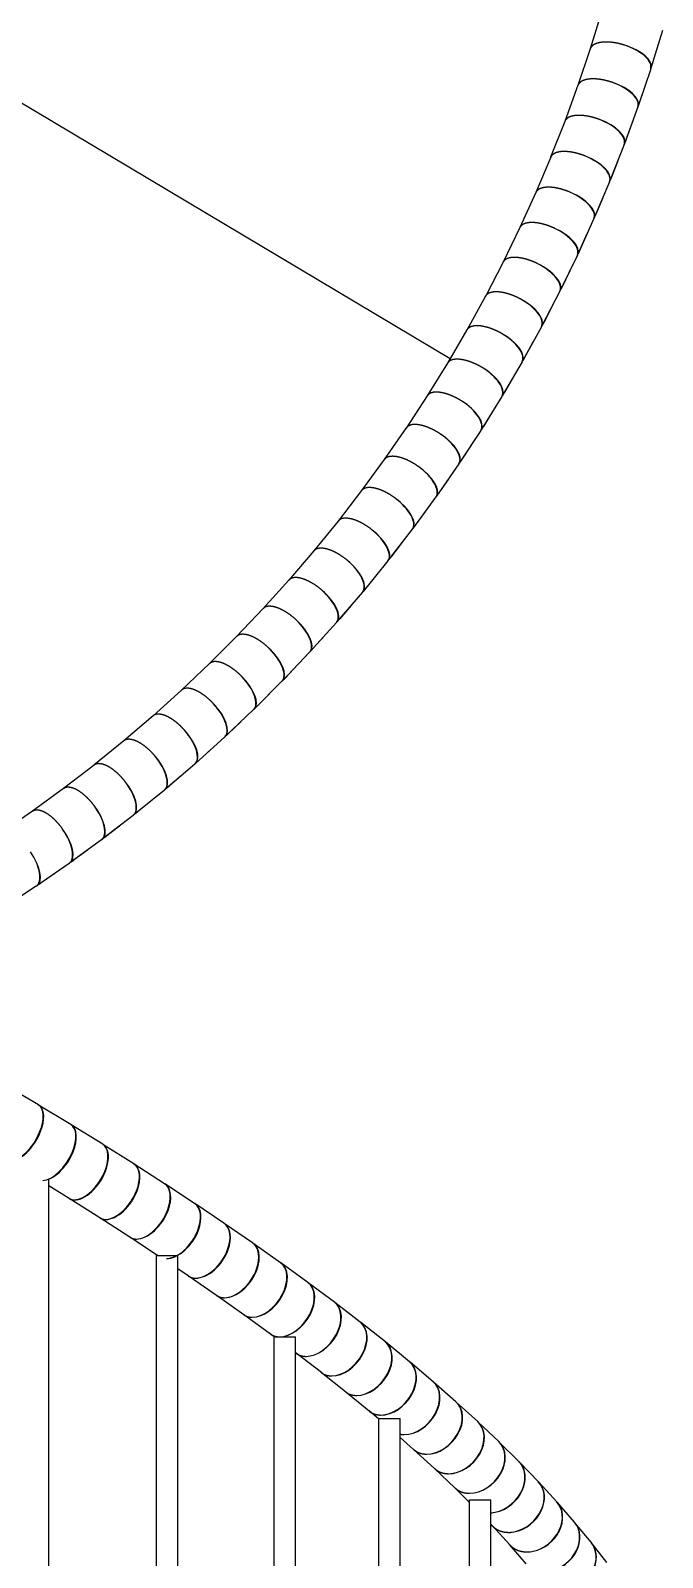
# Model space of a CAD drawing. Header units: millimetres. Extents: x -934 to 934, y -2220 to 2220.
# Drawn here: x 518 to 896, y -1116 to -203 of the extents above; entities that cross this region are included whole.
import ezdxf

# ---------------------------------------------------------------- set-up
doc = ezdxf.new("R2010")
doc.units = ezdxf.units.MM
doc.layers.add('Elevation', color=7, linetype='CONTINUOUS')
doc.layers.add('Plan', color=7, linetype='CONTINUOUS')

msp = doc.modelspace()

# ---------------------------------------------------------------- linework, layer by layer
at = {"layer": 'Elevation'}
for p, q in [((522.91, -845.24), (503.33, -833.55)), ((542.28, -857), (523.04, -845.31)), ((561.31, -868.78), (542.42, -857.09)), ((579.99, -880.55), (561.45, -868.86)), ((598.29, -892.34), (580.13, -880.65)), ((529.16, -1666.48), (529.16, -889.59)), ((541.22, -901.15), (529.16, -893.69)), ((616.22, -904.13), (598.45, -892.44)), ((559.61, -912.75), (541.2, -901.13)), ((577.61, -924.34), (559.58, -912.73)), ((633.76, -915.93), (616.39, -904.24)), ((650.89, -927.74), (633.93, -916.05)), ((594.12, -935.2), (577.59, -924.32)), ((667.62, -939.56), (651.08, -927.87)), ((593.52, -1666.48), (593.52, -935.2)), ((606.22, -1851.06), (606.22, -935.2)), ((683.92, -951.39), (667.81, -939.7)), ((612.43, -947.5), (606.22, -943.32)), ((629.22, -959.07), (612.4, -947.48)), ((699.79, -963.23), (684.13, -951.54)), ((645.57, -970.63), (629.18, -959.05)), ((715.22, -975.08), (700.01, -963.39)), ((661.49, -982.18), (645.53, -970.6)), ((730.19, -986.95), (715.44, -975.26)), ((663.8, -983.91), (661.44, -982.15)), ((663.73, -1851.06), (663.73, -983.91)), ((676.43, -1851.06), (676.43, -983.91)), ((676.95, -993.72), (676.43, -993.33)), ((691.94, -1005.25), (676.9, -993.68)), ((744.71, -998.83), (730.43, -987.14)), ((758.75, -1010.72), (744.95, -999.03)), ((706.47, -1016.76), (691.89, -1005.2)), ((772.31, -1022.64), (759.01, -1010.95)), ((720.51, -1028.26), (706.41, -1016.71)), ((726.29, -1033.16), (720.44, -1028.2)), ((785.38, -1034.57), (772.58, -1022.88)), ((726.29, -1851.06), (726.29, -1032.62)), ((738.99, -1851.06), (738.99, -1032.62)), ((797.96, -1046.52), (785.66, -1034.83)), ((747.1, -1051.2), (738.99, -1044.07)), ((810.03, -1058.49), (798.25, -1046.8)), ((759.63, -1062.65), (747.02, -1051.14)), ((821.59, -1070.49), (810.33, -1058.8)), ((771.64, -1074.07), (759.55, -1062.57)), ((780.48, -1082.85), (771.56, -1073.99)), ((832.62, -1082.52), (821.9, -1070.83)), ((780.48, -1851.06), (780.48, -1081.32)), ((793.18, -1851.06), (793.18, -1081.32)), ((843.13, -1094.57), (832.95, -1082.88)), ((853.1, -1106.66), (843.46, -1094.97)), ((794.08, -1096.85), (793.18, -1095.92)), ((804.48, -1108.21), (793.98, -1096.75)), ((814.34, -1119.53), (804.38, -1108.09)), ((862.53, -1118.78), (853.44, -1107.09))]:
    msp.add_line(p, q, dxfattribs=at)
for centre, major_axis, ratio, start_param, end_param in [((513.15, -861.6), (9.76, 16.36), 0.492764, 4.998458, 0), ((513.15, -861.6), (9.89, 16.28), 0.51177, 0, 0.007701), ((513.15, -861.6), (9.89, 16.28), 0.51177, 5.013764, 0), ((532.39, -873.29), (9.89, 16.28), 0.51177, 5.013764, 0), ((532.39, -873.29), (10.02, 16.2), 0.530438, 0, 0.007908), ((532.39, -873.29), (10.02, 16.2), 0.530438, 5.029474, 0), ((513.15, -861.6), (9.89, 16.28), 0.51177, 3.437246, 5.013764), ((513.15, -861.6), (9.76, 16.36), 0.492764, 3.433383, 4.998458), ((532.39, -873.29), (10.02, 16.2), 0.530438, 3.452956, 5.029474), ((532.39, -873.29), (9.89, 16.28), 0.51177, 3.448689, 5.013764), ((551.29, -884.98), (10.02, 16.2), 0.530438, 5.029474, 0), ((551.29, -884.98), (10.16, 16.11), 0.548758, 0, 0.008129), ((551.29, -884.98), (10.16, 16.11), 0.548758, 5.045619, 0), ((551.29, -884.98), (10.16, 16.11), 0.548758, 3.469101, 5.045619), ((551.29, -884.98), (10.02, 16.2), 0.530438, 3.464399, 5.029474), ((569.82, -896.67), (10.16, 16.11), 0.548758, 5.045619, 0), ((569.82, -896.67), (10.31, 16.02), 0.566716, 0, 0.008366), ((569.82, -896.67), (10.31, 16.02), 0.566716, 5.062231, 0), ((587.98, -908.36), (10.31, 16.02), 0.566716, 5.062231, 0), ((587.98, -908.36), (10.47, 15.92), 0.584301, 0, 0.008621), ((587.98, -908.36), (10.47, 15.92), 0.584301, 5.079344, 0), ((569.82, -896.67), (10.31, 16.02), 0.566716, 3.485713, 5.062231), ((569.82, -896.67), (10.16, 16.11), 0.548758, 3.480545, 5.045619), ((587.98, -908.36), (10.47, 15.92), 0.584301, 3.502826, 5.079344), ((587.98, -908.36), (10.31, 16.02), 0.566716, 3.497157, 5.062231), ((605.75, -920.05), (10.47, 15.92), 0.584301, 5.079344, 0), ((605.75, -920.05), (10.64, 15.8), 0.601502, 0, 0.008894), ((605.75, -920.05), (10.64, 15.8), 0.601502, 5.096993, 0), ((605.75, -920.05), (10.64, 15.8), 0.601502, 3.520475, 5.096993), ((605.75, -920.05), (10.47, 15.92), 0.584301, 3.514269, 5.079344), ((623.12, -931.74), (10.64, 15.8), 0.601502, 5.096993, 0), ((623.12, -931.74), (10.81, 15.69), 0.618307, 0, 0.009186), ((623.12, -931.74), (10.81, 15.69), 0.618307, 5.115216, 0), ((640.08, -943.43), (10.99, 15.56), 0.634705, 3.557538, 0), ((640.08, -943.43), (10.81, 15.69), 0.618307, 5.115216, 0), ((640.08, -943.43), (10.99, 15.56), 0.634705, 0, 0.0095), ((623.12, -931.74), (10.81, 15.69), 0.618307, 3.538698, 5.115216), ((623.12, -931.74), (10.64, 15.8), 0.601502, 3.531918, 5.096993), ((656.62, -955.12), (10.99, 15.56), 0.634705, 3.568981, 0), ((656.62, -955.12), (11.19, 15.42), 0.650685, 3.577038, 0), ((656.62, -955.12), (11.19, 15.42), 0.650685, 0, 0.009835), ((640.08, -943.43), (10.81, 15.69), 0.618307, 3.550142, 5.115216), ((672.73, -966.81), (11.19, 15.42), 0.650685, 3.588481, 0), ((672.73, -966.81), (11.39, 15.27), 0.666236, 3.597244, 0), ((672.73, -966.81), (11.39, 15.27), 0.666236, 0, 0.010194), ((688.4, -978.5), (11.39, 15.27), 0.666236, 3.608687, 0), ((688.4, -978.5), (11.61, 15.11), 0.68135, 3.618206, 0), ((688.4, -978.5), (11.61, 15.11), 0.68135, 0, 0.010579), ((656.62, -955.12), (10.99, 15.56), 0.634705, 3.56898, 3.568981), ((703.61, -990.19), (11.61, 15.11), 0.68135, 3.629649, 0), ((703.61, -990.19), (11.83, 14.93), 0.696014, 3.639977, 0), ((703.61, -990.19), (11.83, 14.93), 0.696014, 0, 0.01099), ((718.36, -1001.88), (11.83, 14.93), 0.696014, 3.651421, 0), ((718.36, -1001.88), (12.07, 14.74), 0.710221, 3.662614, 0), ((718.36, -1001.88), (12.07, 14.74), 0.710221, 0, 0.01143), ((732.64, -1013.57), (12.07, 14.74), 0.710221, 3.674057, 0), ((732.64, -1013.57), (12.32, 14.53), 0.72396, 3.686176, 0), ((732.64, -1013.57), (12.32, 14.53), 0.72396, 0, 0.0119), ((746.43, -1025.26), (12.32, 14.53), 0.72396, 3.697619, 0), ((746.43, -1025.26), (12.57, 14.31), 0.737223, 3.710726, 0), ((746.43, -1025.26), (12.57, 14.31), 0.737223, 0, 0.012403), ((759.73, -1036.95), (12.57, 14.31), 0.737223, 3.722169, 0), ((759.73, -1036.95), (12.85, 14.07), 0.75, 3.736331, 0), ((759.73, -1036.95), (12.85, 14.07), 0.75, 0, 0.012938), ((772.54, -1048.64), (12.85, 14.07), 0.75, 3.747774, 0), ((772.54, -1048.64), (13.13, 13.81), 0.762284, 3.763059, 0), ((772.54, -1048.64), (13.13, 13.81), 0.762284, 0, 0.013509), ((784.83, -1060.33), (13.13, 13.81), 0.762284, 3.774502, 0), ((784.83, -1060.33), (13.42, 13.52), 0.774066, 3.790984, 0), ((784.83, -1060.33), (13.42, 13.52), 0.774066, 0, 0.014117), ((796.61, -1072.02), (13.42, 13.52), 0.774066, 3.847193, 0), ((796.61, -1072.02), (13.72, 13.21), 0.785338, 4.065058, 0), ((796.61, -1072.02), (13.72, 13.21), 0.785338, 0, 0.014762), ((807.86, -1083.71), (13.72, 13.21), 0.785338, 4.065058, 0), ((807.86, -1083.71), (14.04, 12.88), 0.796094, 4.081719, 0), ((807.86, -1083.71), (14.04, 12.88), 0.796094, 0, 0.015445), ((818.58, -1095.4), (14.04, 12.88), 0.796094, 4.081719, 0), ((818.58, -1095.4), (14.36, 12.51), 0.806325, 4.100081, 0), ((818.58, -1095.4), (14.36, 12.51), 0.806325, 0, 0.016168), ((796.61, -1072.02), (13.72, 13.21), 0.785338, 3.864436, 4.065058), ((828.77, -1107.09), (14.36, 12.51), 0.806325, 4.100081, 0), ((828.77, -1107.09), (14.7, 12.12), 0.816026, 4.120201, 0), ((828.77, -1107.09), (14.7, 12.12), 0.816026, 0, 0.016929), ((807.86, -1083.71), (13.72, 13.21), 0.785338, 3.831624, 4.065058), ((807.86, -1083.71), (14.04, 12.88), 0.796094, 3.850725, 4.081719), ((818.58, -1095.4), (14.04, 12.88), 0.796094, 3.862168, 4.081719), ((818.58, -1095.4), (14.36, 12.51), 0.806325, 3.882694, 4.100081), ((838.4, -1118.78), (14.7, 12.12), 0.816026, 4.120201, 0), ((838.4, -1118.78), (15.04, 11.69), 0.82519, 4.142135, 0), ((838.4, -1118.78), (15.04, 11.69), 0.82519, 0, 0.017727)]:
    msp.add_ellipse(centre, major_axis=major_axis, ratio=ratio, start_param=start_param, end_param=end_param, dxfattribs=at)
for points, degree in [([(541.18, -901.12), (541.22, -901.15)], 1), ([(559.56, -912.72), (559.61, -912.75)], 1), ([(559.61, -912.75), (559.83, -912.88), (560.05, -913), (560.29, -913.12), (560.52, -913.22), (560.77, -913.31), (561.02, -913.4), (561.27, -913.47), (561.53, -913.54), (561.79, -913.59), (562.06, -913.64), (562.33, -913.67), (562.61, -913.7), (562.89, -913.71), (563.18, -913.72)], 1), ([(577.56, -924.31), (577.61, -924.34)], 1), ([(577.61, -924.34), (577.85, -924.49), (578.1, -924.62), (578.35, -924.75), (578.6, -924.86), (578.87, -924.96), (579.13, -925.06), (579.41, -925.14), (579.69, -925.21), (579.97, -925.27), (580.26, -925.32), (580.56, -925.36), (580.86, -925.38), (581.16, -925.4), (581.47, -925.41)], 1), ([(593.52, -935.2), (593.66, -935.2), (594.06, -935.2), (594.7, -935.2), (595.57, -935.2), (596.62, -935.2), (597.81, -935.2), (599.09, -935.2), (600.4, -935.2), (601.69, -935.2), (602.9, -935.2), (603.98, -935.2), (604.88, -935.2), (605.58, -935.2), (606.03, -935.2)], 1), ([(612.37, -947.46), (612.43, -947.5)], 1), ([(612.43, -947.5), (612.7, -947.68), (612.99, -947.84), (613.27, -947.99), (613.57, -948.13), (613.88, -948.25), (614.19, -948.36), (614.5, -948.46), (614.83, -948.55), (615.16, -948.62), (615.5, -948.68), (615.84, -948.73), (616.19, -948.76), (616.54, -948.78), (616.9, -948.79)], 1), ([(629.15, -959.02), (629.22, -959.07)], 1), ([(645.49, -970.58), (645.57, -970.63)], 1), ([(661.4, -982.12), (661.49, -982.18)], 1), ([(661.49, -982.18), (661.82, -982.41), (662.16, -982.62), (662.51, -982.82), (662.87, -982.99), (663.24, -983.16), (663.62, -983.3), (664.02, -983.43), (664.42, -983.54), (664.82, -983.64), (665.24, -983.72), (665.66, -983.78), (666.1, -983.82), (666.53, -983.85), (666.98, -983.86)], 1), ([(663.73, -983.91), (663.89, -983.91), (664.36, -983.91), (665.11, -983.91), (666.12, -983.91), (667.32, -983.91), (668.67, -983.91), (670.08, -983.91), (671.49, -983.91), (672.83, -983.91), (674.04, -983.91), (675.04, -983.91), (675.8, -983.91), (676.27, -983.91), (676.43, -983.91)], 1), ([(676.85, -993.65), (676.95, -993.72)], 1), ([(691.84, -1005.16), (691.94, -1005.25)], 1), ([(706.35, -1016.66), (706.47, -1016.76)], 1), ([(720.38, -1028.15), (720.51, -1028.26)], 1), ([(726.29, -1032.62), (726.45, -1032.62), (726.92, -1032.62), (727.67, -1032.62), (728.68, -1032.62), (729.88, -1032.62), (731.22, -1032.62), (732.64, -1032.62), (734.05, -1032.62), (735.39, -1032.62), (736.6, -1032.62), (737.6, -1032.62), (738.36, -1032.62), (738.83, -1032.62), (738.99, -1032.62)], 1), ([(738.99, -1042.06), (740.21, -1042.31), (741.52, -1042.31)], 2), ([(746.95, -1051.07), (747.1, -1051.2)], 1), ([(747.1, -1051.2), (747.55, -1051.58), (748.02, -1051.93), (748.52, -1052.25), (749.03, -1052.55), (749.56, -1052.82), (750.11, -1053.07), (750.67, -1053.28), (751.25, -1053.47), (751.85, -1053.63), (752.46, -1053.76), (753.08, -1053.86), (753.71, -1053.94), (754.35, -1053.98), (755.01, -1054)], 1), ([(759.47, -1062.5), (759.63, -1062.65)], 1), ([(771.47, -1073.91), (771.64, -1074.07)], 1), ([(780.48, -1081.32), (780.64, -1081.32), (781.11, -1081.32), (781.86, -1081.32), (782.87, -1081.32), (784.07, -1081.32), (785.42, -1081.32), (786.83, -1081.32), (788.24, -1081.32), (789.58, -1081.32), (790.79, -1081.32), (791.79, -1081.32), (792.55, -1081.32), (793.02, -1081.32), (793.18, -1081.32)], 1), ([(793.88, -1096.65), (794.08, -1096.85)], 1), ([(794.08, -1096.85), (794.61, -1097.37), (795.17, -1097.86), (795.77, -1098.31), (796.39, -1098.73), (797.04, -1099.11), (797.72, -1099.45), (798.42, -1099.75), (799.15, -1100.02), (799.9, -1100.24), (800.66, -1100.43), (801.45, -1100.57), (802.24, -1100.67), (803.06, -1100.73), (803.88, -1100.76)], 1), ([(804.28, -1107.97), (804.38, -1108.09), (804.48, -1108.21)], 2), ([(804.48, -1108.21), (805.03, -1108.77), (805.62, -1109.3), (806.24, -1109.78), (806.89, -1110.24), (807.57, -1110.65), (808.29, -1111.02), (809.03, -1111.35), (809.79, -1111.64), (810.58, -1111.88), (811.39, -1112.09), (812.22, -1112.24), (813.06, -1112.36), (813.92, -1112.42), (814.8, -1112.45)], 1), ([(814.8, -1112.45), (814.8, -1112.45)], 1)]:
    msp.add_open_spline(points, degree=degree, dxfattribs=at)
for points, knots in [([(541.22, -901.15), (541.42, -901.27), (541.63, -901.38), (541.84, -901.48), (542.06, -901.58), (542.29, -901.66), (542.52, -901.74), (542.75, -901.81), (542.99, -901.86), (543.23, -901.91), (543.48, -901.95), (543.73, -901.99), (543.99, -902.01), (544.25, -902.02), (544.51, -902.03)], [4.3895825, 4.3895825, 4.4126401, 4.4356977, 4.4587553, 4.4818129, 4.5048705, 4.5279281, 4.5509857, 4.5740433, 4.5971009, 4.6201585, 4.6432162, 4.6662738, 4.6893314, 4.712389, 4.712389]), ([(629.22, -959.07), (629.51, -959.26), (629.81, -959.44), (630.12, -959.61), (630.44, -959.76), (630.76, -959.89), (631.1, -960.01), (631.44, -960.12), (631.79, -960.22), (632.14, -960.3), (632.5, -960.36), (632.87, -960.41), (633.25, -960.45), (633.63, -960.47), (634.02, -960.48)], [4.30384, 4.30384, 4.3330221, 4.3622041, 4.3913862, 4.4205683, 4.4497503, 4.4789324, 4.5081144, 4.5372965, 4.5664786, 4.5956606, 4.6248427, 4.6540247, 4.6832068, 4.7123889, 4.7123889]), ([(645.57, -970.63), (645.88, -970.84), (646.2, -971.03), (646.53, -971.21), (646.87, -971.38), (647.22, -971.53), (647.58, -971.66), (647.95, -971.78), (648.32, -971.88), (648.7, -971.97), (649.09, -972.04), (649.49, -972.09), (649.89, -972.13), (650.3, -972.16), (650.71, -972.17)], [4.2850002, 4.2850002, 4.3155279, 4.3460556, 4.3765833, 4.407111, 4.4376387, 4.4681664, 4.4986941, 4.5292218, 4.5597495, 4.5902772, 4.6208049, 4.6513326, 4.6818603, 4.712388, 4.712388]), ([(676.95, -993.72), (677.3, -993.97), (677.66, -994.2), (678.03, -994.41), (678.42, -994.61), (678.81, -994.78), (679.22, -994.94), (679.64, -995.08), (680.07, -995.21), (680.5, -995.31), (680.95, -995.39), (681.4, -995.46), (681.86, -995.51), (682.33, -995.54), (682.81, -995.55)], [4.2452947, 4.2452947, 4.2786585, 4.3120224, 4.3453862, 4.37875, 4.4121138, 4.4454777, 4.4788415, 4.5122053, 4.5455692, 4.578933, 4.6122968, 4.6456607, 4.6790245, 4.7123883, 4.7123883]), ([(691.94, -1005.25), (692.31, -1005.51), (692.7, -1005.77), (693.09, -1006), (693.5, -1006.21), (693.93, -1006.4), (694.36, -1006.58), (694.8, -1006.73), (695.26, -1006.86), (695.72, -1006.98), (696.2, -1007.07), (696.68, -1007.14), (697.18, -1007.19), (697.68, -1007.23), (698.18, -1007.24)], [4.2243325, 4.2243325, 4.2591936, 4.2940548, 4.328916, 4.3637772, 4.3986384, 4.4334995, 4.4683607, 4.5032219, 4.5380831, 4.5729443, 4.6078054, 4.6426666, 4.6775278, 4.712389, 4.712389]), ([(706.47, -1016.76), (706.86, -1017.05), (707.26, -1017.32), (707.68, -1017.58), (708.12, -1017.81), (708.57, -1018.02), (709.03, -1018.21), (709.5, -1018.38), (709.98, -1018.52), (710.48, -1018.64), (710.99, -1018.75), (711.5, -1018.82), (712.03, -1018.88), (712.56, -1018.91), (713.1, -1018.93)], [4.2025611, 4.2025611, 4.2389774, 4.2753936, 4.3118099, 4.3482262, 4.3846425, 4.4210587, 4.457475, 4.4938913, 4.5303076, 4.5667239, 4.6031401, 4.6395564, 4.6759727, 4.712389, 4.712389]), ([(720.51, -1028.26), (720.92, -1028.57), (721.35, -1028.87), (721.79, -1029.15), (722.25, -1029.4), (722.72, -1029.63), (723.21, -1029.83), (723.72, -1030.02), (724.23, -1030.17), (724.76, -1030.31), (725.3, -1030.42), (725.85, -1030.51), (726.41, -1030.57), (726.98, -1030.6), (727.55, -1030.62)], [4.1799242, 4.1799242, 4.2179574, 4.2559906, 4.2940237, 4.3320569, 4.3700901, 4.4081232, 4.4461564, 4.4841896, 4.5222227, 4.5602559, 4.5982891, 4.6363223, 4.6743554, 4.7123886, 4.7123886]), ([(759.63, -1062.65), (760.1, -1063.06), (760.6, -1063.44), (761.12, -1063.79), (761.66, -1064.11), (762.22, -1064.41), (762.8, -1064.67), (763.39, -1064.91), (764.01, -1065.11), (764.64, -1065.29), (765.29, -1065.43), (765.94, -1065.54), (766.62, -1065.62), (767.3, -1065.67), (767.99, -1065.69)], [4.1062078, 4.1062078, 4.1495064, 4.192805, 4.2361036, 4.2794022, 4.3227007, 4.3659993, 4.4092979, 4.4525965, 4.4958951, 4.5391937, 4.5824923, 4.6257909, 4.6690895, 4.7123881, 4.7123881]), ([(771.64, -1074.07), (772.14, -1074.51), (772.65, -1074.93), (773.2, -1075.31), (773.77, -1075.66), (774.36, -1075.98), (774.97, -1076.27), (775.6, -1076.53), (776.25, -1076.75), (776.92, -1076.94), (777.6, -1077.1), (778.3, -1077.22), (779.01, -1077.31), (779.74, -1077.36), (780.47, -1077.38)], [4.0794793, 4.0794793, 4.1246871, 4.1698949, 4.2151028, 4.2603106, 4.3055185, 4.3507263, 4.3959341, 4.441142, 4.4863498, 4.5315576, 4.5767655, 4.6219733, 4.6671811, 4.712389, 4.712389])]:
    msp.add_open_spline(points, degree=1, knots=knots, dxfattribs=at)
at = {"layer": 'Plan'}
for p, q in [((49.06, 30.29), (768.96, -398.96)), ((859.26, -191.99), (852.51, -214)), ((895.74, -202.98), (888.86, -225.4)), ((852.52, -213.95), (845.21, -235.78)), ((892.66, -213.02), (889.6, -223.08)), ((888.71, -225.87), (881.26, -248.11)), ((889.45, -223.54), (889.15, -224.47)), ((845.22, -235.73), (837.35, -257.36)), ((885.37, -235.83), (882.06, -245.81)), ((881.9, -246.27), (881.57, -247.19)), ((881.09, -248.57), (873.07, -270.62)), ((837.37, -257.32), (828.95, -278.74)), ((877.5, -258.45), (873.93, -268.33)), ((872.9, -271.08), (864.32, -292.91)), ((873.76, -268.79), (873.41, -269.7)), ((828.97, -278.7), (820, -299.89)), ((869.05, -280.86), (865.23, -290.65)), ((865.05, -291.1), (864.67, -292)), ((820.02, -299.85), (810.5, -320.81)), ((864.13, -293.36), (854.99, -314.97)), ((860.04, -303.04), (855.97, -312.73)), ((854.79, -315.41), (845.1, -336.78)), ((855.77, -313.18), (855.37, -314.07)), ((810.53, -320.77), (800.48, -341.48)), ((850.45, -324.98), (846.13, -334.56)), ((844.89, -337.22), (834.65, -358.33)), ((845.93, -335.01), (845.5, -335.89)), ((800.5, -341.44), (789.93, -361.88)), ((840.31, -346.68), (835.74, -356.14)), ((789.95, -361.84), (778.86, -382.01)), ((834.43, -358.77), (823.66, -379.6)), ((835.53, -356.58), (835.08, -357.45)), ((829.61, -368.1), (824.81, -377.45)), ((778.88, -381.97), (767.27, -401.85)), ((823.43, -380.03), (812.12, -400.59)), ((824.58, -377.88), (824.11, -378.73)), ((818.36, -389.24), (813.32, -398.46)), ((811.88, -401.01), (800.05, -421.27)), ((813.08, -398.89), (812.59, -399.73)), ((767.3, -401.81), (755.18, -421.38)), ((806.58, -410.09), (801.31, -419.18)), ((801.06, -419.6), (800.54, -420.43)), ((755.21, -421.34), (742.6, -440.6)), ((799.8, -421.69), (787.45, -441.64)), ((794.27, -430.63), (788.76, -439.58)), ((742.62, -440.56), (729.52, -459.48)), ((787.19, -442.05), (774.33, -461.68)), ((788.5, -439.99), (787.97, -440.81)), ((781.43, -450.84), (775.7, -459.65)), ((729.55, -459.44), (715.97, -478.03)), ((774.06, -462.08), (760.71, -481.37)), ((775.42, -460.05), (774.87, -460.86)), ((768.08, -470.72), (762.12, -479.38)), ((716, -477.99), (701.94, -496.22)), ((760.43, -481.77), (746.58, -500.71)), ((761.84, -479.77), (761.26, -480.57)), ((754.22, -490.25), (748.05, -498.75)), ((701.97, -496.18), (687.45, -514.04)), ((746.29, -501.1), (731.96, -519.68)), ((747.75, -499.14), (747.16, -499.92)), ((739.87, -509.42), (733.48, -517.76)), ((687.48, -514.01), (672.51, -531.49)), ((731.66, -520.06), (716.86, -538.26)), ((733.17, -518.14), (732.56, -518.9)), ((725.03, -528.21), (718.43, -536.38)), ((672.54, -531.45), (657.13, -548.55)), ((718.11, -536.76), (717.48, -537.5)), ((716.55, -538.64), (701.29, -556.46)), ((709.71, -546.62), (702.9, -554.62)), ((657.16, -548.51), (641.31, -565.21)), ((702.58, -554.99), (701.93, -555.71)), ((641.34, -565.17), (625.07, -581.45)), ((700.97, -556.82), (685.26, -574.25)), ((693.93, -564.63), (686.91, -572.45)), ((684.92, -574.6), (668.77, -591.62)), ((686.58, -572.81), (685.91, -573.52)), ((625.11, -581.42), (608.42, -597.28)), ((677.69, -582.22), (670.47, -589.86)), ((668.43, -591.97), (651.85, -608.56)), ((670.13, -590.22), (669.44, -590.91)), ((608.46, -597.25), (591.37, -612.67)), ((661, -599.4), (653.59, -606.85)), ((651.5, -608.9), (634.49, -625.06)), ((653.24, -607.19), (652.54, -607.87)), ((591.41, -612.64), (573.93, -627.62)), ((643.88, -616.14), (636.28, -623.4)), ((573.97, -627.59), (556.11, -642.12)), ((634.13, -625.4), (616.72, -641.12)), ((635.92, -623.73), (635.2, -624.39)), ((626.33, -632.44), (618.55, -639.5)), ((556.15, -642.09), (537.93, -656.16)), ((616.35, -641.44), (598.54, -656.71)), ((618.19, -639.82), (617.45, -640.46)), ((537.97, -656.13), (519.39, -669.72)), ((598.17, -657.02), (579.97, -671.83)), ((600.04, -655.45), (599.29, -656.07)), ((608.38, -648.28), (600.42, -655.14)), ((590.02, -663.65), (581.88, -670.31)), ((519.43, -669.69), (500.51, -682.81)), ((579.59, -672.13), (561.02, -686.46)), ((581.5, -670.61), (580.73, -671.21)), ((571.27, -678.55), (562.97, -684.99)), ((560.63, -686.76), (541.69, -700.61)), ((552.15, -692.96), (543.68, -699.19)), ((562.58, -685.29), (561.79, -685.87)), ((541.3, -700.9), (522.02, -714.26)), ((543.29, -699.48), (542.48, -700.03)), ((532.66, -706.88), (524.04, -712.89)), ((521.61, -714.53), (501.99, -727.4)), ((523.64, -713.16), (522.82, -713.7))]:
    msp.add_line(p, q, dxfattribs=at)
for centre, major_axis, start_param, end_param in [((870.65, -219.82), (-18.21, 5.59), 3.141593, 4.706667), ((870.65, -219.82), (-18.06, 6.05), 3.141593, 4.718111), ((870.65, -219.82), (-18.21, 5.59), 3.112836, 3.141593), ((871.37, -217.54), (-18.08, 6.01), 3.141593, 3.201577), ((871.37, -217.54), (-18.23, 5.54), 3.112836, 3.141593), ((871.37, -217.54), (-18.23, 5.54), 3.141593, 3.194186), ((863.19, -242.06), (-18.06, 6.05), 3.141593, 4.706667), ((863.19, -242.06), (-17.9, 6.51), 3.141593, 4.718111), ((863.98, -239.8), (-17.92, 6.47), 3.141593, 3.201577), ((863.98, -239.8), (-18.08, 6.01), 3.112836, 3.141593), ((863.98, -239.8), (-18.08, 6.01), 3.141593, 3.194186), ((863.19, -242.06), (-18.06, 6.05), 3.112836, 3.141593), ((855.17, -264.11), (-17.9, 6.51), 3.141593, 4.706667), ((855.17, -264.11), (-17.73, 6.97), 3.141593, 4.718111), ((855.17, -264.11), (-17.9, 6.51), 3.112836, 3.141593), ((856.02, -261.87), (-17.75, 6.92), 3.141593, 3.201577), ((856.02, -261.87), (-17.92, 6.47), 3.112836, 3.141593), ((856.02, -261.87), (-17.92, 6.47), 3.141593, 3.194186), ((846.59, -285.94), (-17.73, 6.97), 3.141593, 4.706667), ((846.59, -285.94), (-17.54, 7.42), 3.141593, 4.718111), ((847.49, -283.72), (-17.56, 7.38), 3.141593, 3.201577), ((847.49, -283.72), (-17.75, 6.92), 3.112836, 3.141593), ((847.49, -283.72), (-17.75, 6.92), 3.141593, 3.194186), ((837.44, -307.54), (-17.54, 7.42), 3.141593, 4.706667), ((837.44, -307.54), (-17.35, 7.87), 3.141593, 4.718111), ((846.59, -285.94), (-17.73, 6.97), 3.112836, 3.141593), ((837.44, -307.54), (-17.54, 7.42), 3.112836, 3.141593), ((838.4, -305.35), (-17.37, 7.83), 3.141593, 3.201577), ((838.4, -305.35), (-17.56, 7.38), 3.112836, 3.141593), ((838.4, -305.35), (-17.56, 7.38), 3.141593, 3.194186), ((827.75, -328.91), (-17.35, 7.87), 3.141593, 4.706667), ((827.75, -328.91), (-17.14, 8.31), 3.141593, 4.718111), ((827.75, -328.91), (-17.35, 7.87), 3.112836, 3.141593), ((828.77, -326.74), (-17.16, 8.27), 3.141593, 3.201577), ((828.77, -326.74), (-17.37, 7.83), 3.112836, 3.141593), ((828.77, -326.74), (-17.37, 7.83), 3.141593, 3.194186), ((817.51, -350.01), (-17.14, 8.31), 3.141593, 4.706667), ((817.51, -350.01), (-16.92, 8.75), 3.141593, 4.718111), ((818.58, -347.87), (-17.16, 8.27), 3.141593, 3.194186), ((806.74, -370.85), (-16.92, 8.75), 3.141593, 4.706667), ((806.74, -370.85), (-16.69, 9.18), 3.141593, 4.718111), ((817.51, -350.01), (-17.14, 8.31), 3.112836, 3.141593), ((818.58, -347.87), (-16.94, 8.71), 3.141593, 3.201577), ((818.58, -347.87), (-17.16, 8.27), 3.112836, 3.141593), ((806.74, -370.85), (-16.92, 8.75), 3.112836, 3.141593), ((807.86, -368.74), (-16.72, 9.14), 3.141593, 3.201577), ((807.86, -368.74), (-16.94, 8.71), 3.112836, 3.141593), ((807.86, -368.74), (-16.94, 8.71), 3.141593, 3.194186), ((795.43, -391.41), (-16.69, 9.18), 3.141593, 4.706667), ((795.43, -391.41), (-16.45, 9.61), 3.141593, 4.718111), ((795.43, -391.41), (-16.69, 9.18), 3.112836, 3.141593), ((796.61, -389.32), (-16.48, 9.56), 3.141593, 3.201577), ((796.61, -389.32), (-16.72, 9.14), 3.112836, 3.141593), ((796.61, -389.32), (-16.72, 9.14), 3.141593, 3.194186), ((783.6, -411.67), (-16.45, 9.61), 3.141593, 4.706667), ((783.6, -411.67), (-16.2, 10.03), 3.141593, 4.718111), ((784.83, -409.61), (-16.22, 9.98), 3.141593, 3.201577), ((784.83, -409.61), (-16.48, 9.56), 3.112836, 3.141593), ((784.83, -409.61), (-16.48, 9.56), 3.141593, 3.194186), ((771.25, -431.61), (-16.2, 10.03), 3.141593, 4.706667), ((771.25, -431.61), (-15.94, 10.44), 3.141593, 4.718111), ((783.6, -411.67), (-16.45, 9.61), 3.112836, 3.141593), ((758.4, -451.24), (-15.94, 10.44), 3.141593, 4.706667), ((758.4, -451.24), (-15.66, 10.84), 3.141593, 4.718111), ((771.25, -431.61), (-16.2, 10.03), 3.112836, 3.141593), ((772.54, -429.59), (-15.96, 10.4), 3.141593, 3.201577), ((772.54, -429.59), (-16.22, 9.98), 3.112836, 3.141593), ((772.54, -429.59), (-16.22, 9.98), 3.141593, 3.194186), ((745.05, -470.53), (-15.66, 10.84), 3.141593, 4.706667), ((745.05, -470.53), (-15.38, 11.24), 3.141593, 4.718111), ((758.4, -451.24), (-15.94, 10.44), 3.112836, 3.141593), ((759.73, -449.25), (-15.69, 10.8), 3.141593, 3.201577), ((759.73, -449.25), (-15.96, 10.4), 3.112836, 3.141593), ((759.73, -449.25), (-15.96, 10.4), 3.141593, 3.194186), ((731.2, -489.47), (-15.38, 11.24), 3.141593, 4.706667), ((731.2, -489.47), (-15.09, 11.63), 3.141593, 4.718111), ((745.05, -470.53), (-15.66, 10.84), 3.112836, 3.141593), ((746.43, -468.57), (-15.41, 11.2), 3.141593, 3.201577), ((746.43, -468.57), (-15.69, 10.8), 3.112836, 3.141593), ((746.43, -468.57), (-15.69, 10.8), 3.141593, 3.194186), ((716.88, -508.04), (-15.09, 11.63), 3.141593, 4.706667), ((716.88, -508.04), (-14.78, 12.02), 3.141593, 4.718111), ((731.2, -489.47), (-15.38, 11.24), 3.112836, 3.141593), ((732.64, -487.55), (-15.12, 11.59), 3.141593, 3.201577), ((732.64, -487.55), (-15.41, 11.2), 3.112836, 3.141593), ((732.64, -487.55), (-15.41, 11.2), 3.141593, 3.194186), ((702.08, -526.25), (-14.78, 12.02), 3.141593, 4.706667), ((702.08, -526.25), (-14.47, 12.39), 3.141593, 4.718111), ((716.88, -508.04), (-15.09, 11.63), 3.112836, 3.141593), ((718.36, -506.16), (-14.81, 11.98), 3.141593, 3.201577), ((718.36, -506.16), (-15.12, 11.59), 3.112836, 3.141593), ((718.36, -506.16), (-15.12, 11.59), 3.141593, 3.194186), ((686.82, -544.07), (-14.47, 12.39), 3.141593, 4.706667), ((686.82, -544.07), (-14.15, 12.76), 3.141593, 4.718111), ((702.08, -526.25), (-14.78, 12.02), 3.112836, 3.141593), ((703.61, -524.41), (-14.5, 12.35), 3.141593, 3.201577), ((703.61, -524.41), (-14.81, 11.98), 3.112836, 3.141593), ((703.61, -524.41), (-14.81, 11.98), 3.141593, 3.194186), ((671.11, -561.49), (-14.15, 12.76), 3.141593, 4.706667), ((671.11, -561.49), (-13.81, 13.12), 3.141593, 4.718111), ((686.82, -544.07), (-14.47, 12.39), 3.112836, 3.141593), ((688.4, -542.27), (-14.18, 12.72), 3.141593, 3.201577), ((688.4, -542.27), (-14.5, 12.35), 3.112836, 3.141593), ((688.4, -542.27), (-14.5, 12.35), 3.141593, 3.194186), ((654.96, -578.5), (-13.81, 13.12), 3.141593, 4.706667), ((654.96, -578.5), (-13.47, 13.47), 3.141593, 4.718111), ((671.11, -561.49), (-14.15, 12.76), 3.112836, 3.141593), ((672.73, -559.73), (-13.85, 13.08), 3.141593, 3.201577), ((672.73, -559.73), (-14.18, 12.72), 3.112836, 3.141593), ((672.73, -559.73), (-14.18, 12.72), 3.141593, 3.194186), ((638.37, -595.09), (-13.47, 13.47), 3.141593, 4.706667), ((638.37, -595.09), (-13.12, 13.81), 3.141593, 4.718111), ((654.96, -578.5), (-13.81, 13.12), 3.112836, 3.141593), ((656.62, -576.78), (-13.51, 13.43), 3.141593, 3.201577), ((656.62, -576.78), (-13.85, 13.08), 3.112836, 3.141593), ((656.62, -576.78), (-13.85, 13.08), 3.141593, 3.194186), ((621.37, -611.26), (-13.12, 13.81), 3.141593, 4.706667), ((621.37, -611.26), (-12.77, 14.14), 3.141593, 4.718111), ((638.37, -595.09), (-13.47, 13.47), 3.112836, 3.141593), ((640.08, -593.42), (-13.16, 13.77), 3.141593, 3.201577), ((640.08, -593.42), (-13.51, 13.43), 3.112836, 3.141593), ((640.08, -593.42), (-13.51, 13.43), 3.141593, 3.194186), ((603.96, -626.98), (-12.77, 14.14), 3.141593, 4.706667), ((603.96, -626.98), (-12.4, 14.46), 3.141593, 4.718111), ((621.37, -611.26), (-13.12, 13.81), 3.112836, 3.141593), ((623.12, -609.63), (-12.8, 14.11), 3.141593, 3.201577), ((623.12, -609.63), (-13.16, 13.77), 3.112836, 3.141593), ((623.12, -609.63), (-13.16, 13.77), 3.141593, 3.194186), ((586.14, -642.24), (-12.4, 14.46), 3.141593, 4.706667), ((586.14, -642.24), (-12.02, 14.78), 3.141593, 4.718111), ((603.96, -626.98), (-12.77, 14.14), 3.112836, 3.141593), ((605.75, -625.39), (-12.44, 14.43), 3.141593, 3.201577), ((605.75, -625.39), (-12.8, 14.11), 3.112836, 3.141593), ((605.75, -625.39), (-12.8, 14.11), 3.141593, 3.194186), ((567.95, -657.05), (-12.02, 14.78), 3.141593, 4.706667), ((567.95, -657.05), (-11.64, 15.08), 3.141593, 4.718111), ((586.14, -642.24), (-12.4, 14.46), 3.112836, 3.141593), ((587.98, -640.71), (-12.06, 14.74), 3.141593, 3.201577), ((587.98, -640.71), (-12.44, 14.43), 3.112836, 3.141593), ((587.98, -640.71), (-12.44, 14.43), 3.141593, 3.194186), ((549.38, -671.39), (-11.64, 15.08), 3.141593, 4.706667), ((549.38, -671.39), (-11.25, 15.37), 3.141593, 4.718111), ((567.95, -657.05), (-12.02, 14.78), 3.112836, 3.141593), ((569.82, -655.56), (-11.68, 15.05), 3.141593, 3.201577), ((569.82, -655.56), (-12.06, 14.74), 3.112836, 3.141593), ((569.82, -655.56), (-12.06, 14.74), 3.141593, 3.194186), ((530.45, -685.24), (-11.25, 15.37), 3.141593, 4.706667), ((530.45, -685.24), (-10.85, 15.66), 3.141593, 4.718111), ((549.38, -671.39), (-11.64, 15.08), 3.112836, 3.141593), ((551.29, -669.94), (-11.29, 15.34), 3.141593, 3.201577), ((551.29, -669.94), (-11.68, 15.05), 3.112836, 3.141593), ((551.29, -669.94), (-11.68, 15.05), 3.141593, 3.194186), ((511.16, -698.6), (-10.85, 15.66), 3.141593, 4.706667), ((511.16, -698.6), (-10.45, 15.93), 3.141593, 4.718111), ((530.45, -685.24), (-11.25, 15.37), 3.112836, 3.141593), ((532.39, -683.85), (-10.89, 15.63), 3.141593, 3.201577), ((532.39, -683.85), (-11.29, 15.34), 3.112836, 3.141593), ((532.39, -683.85), (-11.29, 15.34), 3.141593, 3.194186), ((511.16, -698.6), (-10.85, 15.66), 3.112836, 3.141593), ((513.15, -697.26), (-10.49, 15.9), 3.141593, 3.201577), ((513.15, -697.26), (-10.89, 15.63), 3.112836, 3.141593), ((513.15, -697.26), (-10.89, 15.63), 3.141593, 3.194186)]:
    msp.add_ellipse(centre, major_axis=major_axis, ratio=0.445997, start_param=start_param, end_param=end_param, dxfattribs=at)
for points in [[(873.24, -211.73), (871.2, -211.13), (869.16, -210.64), (867.13, -210.26), (865.14, -210), (863.23, -209.87), (861.4, -209.86), (859.7, -209.98), (858.13, -210.21), (856.71, -210.57), (855.47, -211.04), (854.42, -211.62), (853.57, -212.31), (852.94, -213.09), (852.52, -213.95)], [(852.52, -213.95), (852.49, -214.04)], [(845.22, -235.73), (845.19, -235.82)], [(866, -234.04), (863.97, -233.39), (861.94, -232.85), (859.92, -232.42), (857.94, -232.11), (856.03, -231.93), (854.21, -231.87), (852.5, -231.94), (850.92, -232.14), (849.5, -232.46), (848.25, -232.9), (847.18, -233.46), (846.32, -234.12), (845.66, -234.88), (845.22, -235.73)], [(858.18, -256.16), (856.17, -255.46), (854.15, -254.86), (852.15, -254.38), (850.18, -254.02), (848.27, -253.79), (846.45, -253.69), (844.74, -253.72), (843.16, -253.87), (841.73, -254.16), (840.47, -254.57), (839.39, -255.09), (838.5, -255.73), (837.83, -256.48), (837.37, -257.32)], [(837.37, -257.32), (837.34, -257.41)], [(828.97, -278.7), (828.93, -278.79)], [(849.8, -278.07), (847.81, -277.32), (845.81, -276.67), (843.81, -276.14), (841.85, -275.73), (839.95, -275.45), (838.14, -275.3), (836.43, -275.28), (834.84, -275.4), (833.4, -275.65), (832.13, -276.02), (831.04, -276.52), (830.14, -277.14), (829.45, -277.87), (828.97, -278.7)], [(820.02, -299.85), (819.98, -299.94)], [(840.86, -299.76), (838.89, -298.96), (836.9, -298.26), (834.92, -297.68), (832.98, -297.22), (831.08, -296.89), (829.27, -296.69), (827.56, -296.63), (825.97, -296.71), (824.53, -296.92), (823.25, -297.26), (822.14, -297.73), (821.23, -298.33), (820.52, -299.04), (820.02, -299.85)], [(831.36, -321.21), (829.41, -320.36), (827.45, -319.61), (825.48, -318.98), (823.55, -318.47), (821.67, -318.09), (819.86, -317.85), (818.15, -317.75), (816.56, -317.78), (815.11, -317.95), (813.82, -318.26), (812.71, -318.71), (811.78, -319.28), (811.05, -319.97), (810.53, -320.77)], [(810.53, -320.77), (810.48, -320.86)], [(800.5, -341.44), (800.46, -341.52)], [(821.32, -342.42), (819.4, -341.51), (817.45, -340.71), (815.5, -340.03), (813.58, -339.47), (811.71, -339.05), (809.91, -338.76), (808.2, -338.61), (806.61, -338.6), (805.16, -338.74), (803.86, -339.02), (802.73, -339.43), (801.79, -339.98), (801.04, -340.65), (800.5, -341.44)], [(789.95, -361.84), (789.91, -361.93)], [(810.74, -363.36), (808.84, -362.4), (806.91, -361.55), (804.98, -360.82), (803.08, -360.22), (801.21, -359.74), (799.42, -359.41), (797.72, -359.21), (796.13, -359.17), (794.68, -359.27), (793.37, -359.51), (792.23, -359.89), (791.28, -360.42), (790.51, -361.07), (789.95, -361.84)], [(778.88, -381.97), (778.83, -382.05)], [(799.62, -384.02), (797.75, -383.01), (795.84, -382.12), (793.93, -381.34), (792.04, -380.68), (790.19, -380.16), (788.41, -379.78), (786.72, -379.54), (785.13, -379.45), (783.67, -379.51), (782.36, -379.72), (781.21, -380.08), (780.24, -380.58), (779.46, -381.21), (778.88, -381.97)], [(787.98, -404.38), (786.13, -403.33), (784.25, -402.39), (782.36, -401.56), (780.49, -400.85), (778.65, -400.29), (776.88, -399.86), (775.19, -399.58), (773.61, -399.45), (772.15, -399.47), (770.83, -399.65), (769.68, -399.98), (768.7, -400.45), (767.9, -401.06), (767.3, -401.81)], [(767.3, -401.81), (767.25, -401.89)], [(775.82, -424.45), (774, -423.35), (772.14, -422.36), (770.27, -421.48), (768.42, -420.73), (766.6, -420.11), (764.84, -419.64), (763.16, -419.32), (761.58, -419.15), (760.12, -419.13), (758.8, -419.28), (757.64, -419.57), (756.64, -420.02), (755.83, -420.61), (755.21, -421.34)], [(755.21, -421.34), (755.16, -421.42)], [(742.62, -440.56), (742.57, -440.64)], [(763.15, -444.19), (761.35, -443.05), (759.52, -442.01), (757.68, -441.08), (755.85, -440.28), (754.04, -439.62), (752.3, -439.1), (750.62, -438.74), (749.05, -438.53), (747.59, -438.48), (746.27, -438.58), (745.1, -438.85), (744.09, -439.27), (743.26, -439.84), (742.62, -440.56)], [(729.55, -459.44), (729.49, -459.52)], [(749.97, -463.6), (748.21, -462.41), (746.41, -461.33), (744.59, -460.35), (742.77, -459.51), (740.99, -458.8), (739.26, -458.24), (737.59, -457.83), (736.02, -457.58), (734.57, -457.49), (733.24, -457.57), (732.06, -457.8), (731.05, -458.2), (730.21, -458.75), (729.55, -459.44)], [(716, -477.99), (715.94, -478.07)], [(736.3, -482.67), (734.57, -481.44), (732.8, -480.3), (731.01, -479.28), (729.21, -478.39), (727.45, -477.64), (725.73, -477.03), (724.08, -476.58), (722.52, -476.29), (721.06, -476.17), (719.74, -476.21), (718.55, -476.41), (717.53, -476.78), (716.67, -477.31), (716, -477.99)], [(701.97, -496.18), (701.91, -496.26)], [(722.15, -501.38), (720.45, -500.1), (718.71, -498.93), (716.94, -497.86), (715.17, -496.92), (713.43, -496.12), (711.72, -495.47), (710.09, -494.98), (708.53, -494.65), (707.08, -494.49), (705.75, -494.49), (704.57, -494.67), (703.53, -495.01), (702.66, -495.52), (701.97, -496.18)], [(687.48, -514.01), (687.42, -514.08)], [(707.52, -519.72), (705.86, -518.4), (704.14, -517.18), (702.41, -516.07), (700.66, -515.09), (698.94, -514.24), (697.25, -513.55), (695.63, -513.02), (694.08, -512.65), (692.64, -512.45), (691.31, -512.42), (690.12, -512.56), (689.07, -512.88), (688.19, -513.36), (687.48, -514.01)], [(672.54, -531.45), (672.48, -531.53)], [(692.43, -537.68), (690.8, -536.32), (689.12, -535.05), (687.41, -533.9), (685.69, -532.87), (683.99, -531.99), (682.32, -531.25), (680.71, -530.67), (679.17, -530.26), (677.73, -530.03), (676.41, -529.97), (675.21, -530.08), (674.16, -530.37), (673.27, -530.83), (672.54, -531.45)], [(676.88, -555.25), (675.28, -553.85), (673.64, -552.54), (671.96, -551.34), (670.27, -550.27), (668.59, -549.34), (666.94, -548.56), (665.34, -547.94), (663.82, -547.49), (662.39, -547.22), (661.06, -547.12), (659.86, -547.21), (658.8, -547.47), (657.9, -547.91), (657.16, -548.51)], [(657.16, -548.51), (657.09, -548.58)], [(641.34, -565.17), (641.28, -565.24)], [(660.89, -572.41), (659.33, -570.97), (657.71, -569.62), (656.06, -568.38), (654.4, -567.26), (652.75, -566.29), (651.12, -565.47), (649.54, -564.81), (648.03, -564.32), (646.6, -564.01), (645.28, -563.88), (644.08, -563.94), (643.02, -564.17), (642.1, -564.58), (641.34, -565.17)], [(625.11, -581.42), (625.04, -581.49)], [(644.46, -589.16), (642.93, -587.68), (641.36, -586.28), (639.74, -585), (638.11, -583.85), (636.48, -582.83), (634.87, -581.97), (633.31, -581.27), (631.81, -580.74), (630.39, -580.4), (629.07, -580.23), (627.87, -580.26), (626.8, -580.46), (625.88, -580.85), (625.11, -581.42)], [(608.46, -597.25), (608.39, -597.31)], [(627.6, -605.48), (626.12, -603.96), (624.58, -602.53), (622.99, -601.2), (621.39, -600.01), (619.79, -598.95), (618.2, -598.04), (616.66, -597.31), (615.18, -596.74), (613.77, -596.36), (612.45, -596.16), (611.25, -596.15), (610.18, -596.33), (609.24, -596.7), (608.46, -597.25)], [(591.41, -612.64), (591.34, -612.7)], [(610.33, -621.36), (608.89, -619.8), (607.39, -618.33), (605.84, -616.97), (604.27, -615.73), (602.69, -614.63), (601.13, -613.69), (599.61, -612.91), (598.14, -612.31), (596.74, -611.89), (595.43, -611.66), (594.23, -611.62), (593.15, -611.77), (592.21, -612.11), (591.41, -612.64)], [(573.97, -627.59), (573.89, -627.65)], [(592.67, -636.8), (591.26, -635.2), (589.8, -633.69), (588.28, -632.29), (586.74, -631.01), (585.2, -629.87), (583.66, -628.89), (582.16, -628.07), (580.7, -627.43), (579.32, -626.98), (578.02, -626.71), (576.82, -626.64), (575.73, -626.77), (574.78, -627.08), (573.97, -627.59)], [(556.15, -642.09), (556.08, -642.15)], [(574.61, -651.77), (573.25, -650.14), (571.82, -648.59), (570.34, -647.15), (568.84, -645.84), (567.32, -644.66), (565.81, -643.64), (564.33, -642.78), (562.89, -642.1), (561.51, -641.61), (560.22, -641.32), (559.02, -641.21), (557.94, -641.31), (556.98, -641.6), (556.15, -642.09)], [(537.97, -656.13), (537.89, -656.19)], [(556.17, -666.28), (554.85, -664.61), (553.46, -663.03), (552.02, -661.55), (550.55, -660.2), (549.07, -658.98), (547.58, -657.92), (546.12, -657.03), (544.7, -656.31), (543.34, -655.79), (542.06, -655.46), (540.86, -655.33), (539.77, -655.39), (538.81, -655.66), (537.97, -656.13)], [(519.43, -669.69), (519.35, -669.75)], [(537.37, -680.31), (536.09, -678.61), (534.74, -676.99), (533.34, -675.48), (531.91, -674.08), (530.45, -672.83), (529, -671.73), (527.56, -670.8), (526.16, -670.05), (524.81, -669.49), (523.54, -669.13), (522.34, -668.97), (521.26, -669.01), (520.28, -669.25), (519.43, -669.69)]]:
    msp.add_open_spline(points, degree=1, dxfattribs=at)

doc.saveas('drawing.dxf')
